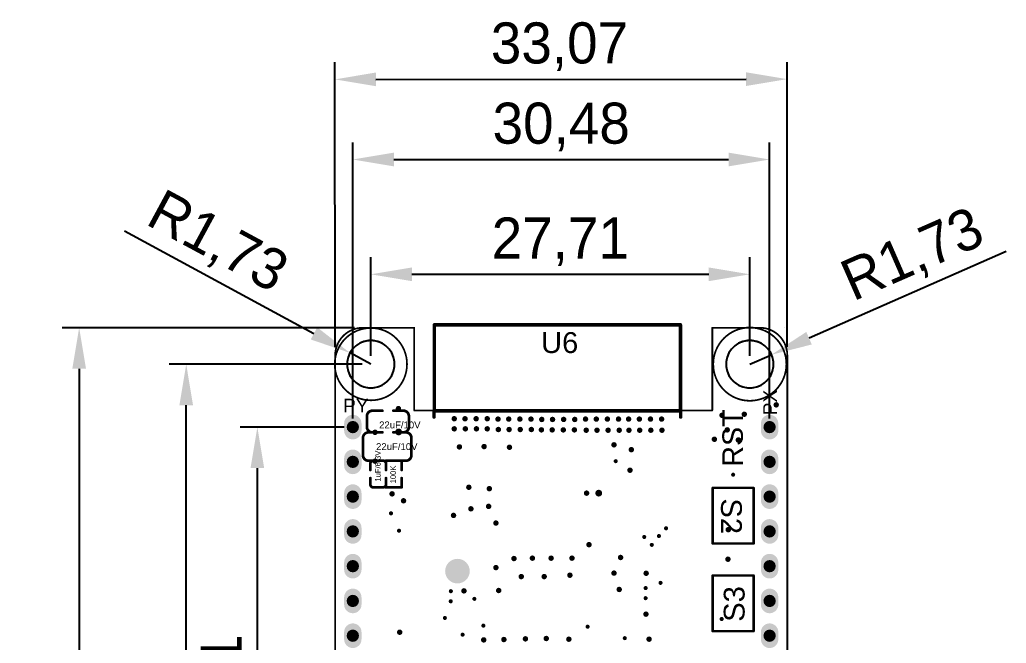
# Model space of a CAD drawing. Header units: millimetres. Extents: x 242 to 314, y 99 to 246.
# Drawn here: x 241.8 to 314, y 200.6 to 246.1 of the extents above; entities that cross this region are included whole.
import ezdxf

# ---------------------------------------------------------------- set-up
doc = ezdxf.new("R2010")
doc.units = ezdxf.units.MM
for name, color, linetype in [('KeepOutLayer', 6, 'Continuous'), ('MultiLayer', 9, 'Continuous'), ('PadHoleLayer', 156, 'Continuous'), ('TopOverlay', 2, 'Continuous'), ('ViaHoleLayer', 16, 'Continuous')]:
    doc.layers.add(name, color=color, linetype=linetype)
doc.styles.add('Arial', font='arial.ttf', dxfattribs={"height": 0.2})
doc.dimstyles.new('ISO-25', dxfattribs={"dimtxt": 3, "dimasz": 3, "dimexe": 1.25, "dimexo": 0.625, "dimtad": 1, "dimtxsty": 'Standard', "dimcen": 2.5, "dimclrd": 3, "dimclre": 3, "dimclrt": 3, "dimadec": 0, "dimazin": 0, "dimtfac": 1, "dimtmove": 0, "dimatfit": 3, "dimfxl": 1, "dimarcsym": 0})

# ---------------------------------------------------------------- blocks, each defined once
blk = doc.blocks.new('16PIN_2_54_7')
at = {"layer": 'MultiLayer'}
h = blk.add_hatch(color=9, dxfattribs=at)
edge = h.paths.add_edge_path()
edge.add_arc((0.265, 0), 0.635, 270, 450)
edge.add_line((0.265, 0.635), (-0.265, 0.635))
edge.add_arc((-0.265, 0), 0.635, 90, 270)
edge.add_line((-0.265, -0.635), (0.265, -0.635))
h = blk.add_hatch(color=9, dxfattribs=at)
edge = h.paths.add_edge_path()
edge.add_arc((2.805, 0), 0.635, 270, 450)
edge.add_line((2.805, 0.635), (2.275, 0.635))
edge.add_arc((2.275, 0), 0.635, 90, 270)
edge.add_line((2.275, -0.635), (2.805, -0.635))
h = blk.add_hatch(color=9, dxfattribs=at)
edge = h.paths.add_edge_path()
edge.add_arc((5.345, 0), 0.635, 270, 450)
edge.add_line((5.345, 0.635), (4.815, 0.635))
edge.add_arc((4.815, 0), 0.635, 90, 270)
edge.add_line((4.815, -0.635), (5.345, -0.635))
h = blk.add_hatch(color=9, dxfattribs=at)
edge = h.paths.add_edge_path()
edge.add_arc((7.885, 0), 0.635, 270, 450)
edge.add_line((7.885, 0.635), (7.355, 0.635))
edge.add_arc((7.355, 0), 0.635, 90, 270)
edge.add_line((7.355, -0.635), (7.885, -0.635))
h = blk.add_hatch(color=9, dxfattribs=at)
edge = h.paths.add_edge_path()
edge.add_arc((10.425, 0), 0.635, 270, 450)
edge.add_line((10.425, 0.635), (9.895, 0.635))
edge.add_arc((9.895, 0), 0.635, 90, 270)
edge.add_line((9.895, -0.635), (10.425, -0.635))
h = blk.add_hatch(color=9, dxfattribs=at)
edge = h.paths.add_edge_path()
edge.add_arc((12.965, 0), 0.635, 270, 450)
edge.add_line((12.965, 0.635), (12.435, 0.635))
edge.add_arc((12.435, 0), 0.635, 90, 270)
edge.add_line((12.435, -0.635), (12.965, -0.635))
h = blk.add_hatch(color=9, dxfattribs=at)
edge = h.paths.add_edge_path()
edge.add_arc((15.505, 0), 0.635, 270, 450)
edge.add_line((15.505, 0.635), (14.975, 0.635))
edge.add_arc((14.975, 0), 0.635, 90, 270)
edge.add_line((14.975, -0.635), (15.505, -0.635))
h = blk.add_hatch(color=9, dxfattribs=at)
edge = h.paths.add_edge_path()
edge.add_arc((18.045, 0), 0.635, 270, 450)
edge.add_line((18.045, 0.635), (17.515, 0.635))
edge.add_arc((17.515, 0), 0.635, 90, 270)
edge.add_line((17.515, -0.635), (18.045, -0.635))
h = blk.add_hatch(color=9, dxfattribs=at)
edge = h.paths.add_edge_path()
edge.add_arc((20.585, 0), 0.635, 270, 450)
edge.add_line((20.585, 0.635), (20.055, 0.635))
edge.add_arc((20.055, 0), 0.635, 90, 270)
edge.add_line((20.055, -0.635), (20.585, -0.635))
h = blk.add_hatch(color=9, dxfattribs=at)
edge = h.paths.add_edge_path()
edge.add_arc((23.125, 0), 0.635, 270, 450)
edge.add_line((23.125, 0.635), (22.595, 0.635))
edge.add_arc((22.595, 0), 0.635, 90, 270)
edge.add_line((22.595, -0.635), (23.125, -0.635))
h = blk.add_hatch(color=9, dxfattribs=at)
edge = h.paths.add_edge_path()
edge.add_arc((25.665, 0), 0.635, 270, 450)
edge.add_line((25.665, 0.635), (25.135, 0.635))
edge.add_arc((25.135, 0), 0.635, 90, 270)
edge.add_line((25.135, -0.635), (25.665, -0.635))
h = blk.add_hatch(color=9, dxfattribs=at)
edge = h.paths.add_edge_path()
edge.add_arc((28.205, 0), 0.635, 270, 450)
edge.add_line((28.205, 0.635), (27.675, 0.635))
edge.add_arc((27.675, 0), 0.635, 90, 270)
edge.add_line((27.675, -0.635), (28.205, -0.635))
h = blk.add_hatch(color=9, dxfattribs=at)
edge = h.paths.add_edge_path()
edge.add_arc((30.745, 0), 0.635, 270, 450)
edge.add_line((30.745, 0.635), (30.215, 0.635))
edge.add_arc((30.215, 0), 0.635, 90, 270)
edge.add_line((30.215, -0.635), (30.745, -0.635))
h = blk.add_hatch(color=9, dxfattribs=at)
edge = h.paths.add_edge_path()
edge.add_arc((33.285, 0), 0.635, 270, 450)
edge.add_line((33.285, 0.635), (32.755, 0.635))
edge.add_arc((32.755, 0), 0.635, 90, 270)
edge.add_line((32.755, -0.635), (33.285, -0.635))
h = blk.add_hatch(color=9, dxfattribs=at)
edge = h.paths.add_edge_path()
edge.add_arc((35.825, 0), 0.635, 270, 450)
edge.add_line((35.825, 0.635), (35.295, 0.635))
edge.add_arc((35.295, 0), 0.635, 90, 270)
edge.add_line((35.295, -0.635), (35.825, -0.635))
h = blk.add_hatch(color=9, dxfattribs=at)
edge = h.paths.add_edge_path()
edge.add_arc((38.365, 0), 0.635, 270, 450)
edge.add_line((38.365, 0.635), (37.835, 0.635))
edge.add_arc((37.835, 0), 0.635, 90, 270)
edge.add_line((37.835, -0.635), (38.365, -0.635))
at = {"layer": 'PadHoleLayer'}
h = blk.add_hatch(color=156, dxfattribs=at)
edge = h.paths.add_edge_path()
edge.add_arc((0, 0), 0.45, 0, 360)
h = blk.add_hatch(color=156, dxfattribs=at)
edge = h.paths.add_edge_path()
edge.add_arc((2.54, 0), 0.45, 0, 360)
h = blk.add_hatch(color=156, dxfattribs=at)
edge = h.paths.add_edge_path()
edge.add_arc((5.08, 0), 0.45, 0, 360)
h = blk.add_hatch(color=156, dxfattribs=at)
edge = h.paths.add_edge_path()
edge.add_arc((7.62, 0), 0.45, 0, 360)
h = blk.add_hatch(color=156, dxfattribs=at)
edge = h.paths.add_edge_path()
edge.add_arc((10.16, 0), 0.45, 0, 360)
h = blk.add_hatch(color=156, dxfattribs=at)
edge = h.paths.add_edge_path()
edge.add_arc((12.7, 0), 0.45, 0, 360)
h = blk.add_hatch(color=156, dxfattribs=at)
edge = h.paths.add_edge_path()
edge.add_arc((15.24, 0), 0.45, 0, 360)
h = blk.add_hatch(color=156, dxfattribs=at)
edge = h.paths.add_edge_path()
edge.add_arc((17.78, 0), 0.45, 0, 360)
h = blk.add_hatch(color=156, dxfattribs=at)
edge = h.paths.add_edge_path()
edge.add_arc((20.32, 0), 0.45, 0, 360)
h = blk.add_hatch(color=156, dxfattribs=at)
edge = h.paths.add_edge_path()
edge.add_arc((22.86, 0), 0.45, 0, 360)
h = blk.add_hatch(color=156, dxfattribs=at)
edge = h.paths.add_edge_path()
edge.add_arc((25.4, 0), 0.45, 0, 360)
h = blk.add_hatch(color=156, dxfattribs=at)
edge = h.paths.add_edge_path()
edge.add_arc((27.94, 0), 0.45, 0, 360)
h = blk.add_hatch(color=156, dxfattribs=at)
edge = h.paths.add_edge_path()
edge.add_arc((30.48, 0), 0.45, 0, 360)
h = blk.add_hatch(color=156, dxfattribs=at)
edge = h.paths.add_edge_path()
edge.add_arc((33.02, 0), 0.45, 0, 360)
h = blk.add_hatch(color=156, dxfattribs=at)
edge = h.paths.add_edge_path()
edge.add_arc((35.56, 0), 0.45, 0, 360)
h = blk.add_hatch(color=156, dxfattribs=at)
edge = h.paths.add_edge_path()
edge.add_arc((38.1, 0), 0.45, 0, 360)
blk = doc.blocks.new('16PIN_2_54_8')
at = {"layer": 'MultiLayer'}
h = blk.add_hatch(color=9, dxfattribs=at)
edge = h.paths.add_edge_path()
edge.add_arc((0.265, 0), 0.635, 270, 450)
edge.add_line((0.265, 0.635), (-0.265, 0.635))
edge.add_arc((-0.265, 0), 0.635, 90, 270)
edge.add_line((-0.265, -0.635), (0.265, -0.635))
h = blk.add_hatch(color=9, dxfattribs=at)
edge = h.paths.add_edge_path()
edge.add_arc((2.805, 0), 0.635, 270, 450)
edge.add_line((2.805, 0.635), (2.275, 0.635))
edge.add_arc((2.275, 0), 0.635, 90, 270)
edge.add_line((2.275, -0.635), (2.805, -0.635))
h = blk.add_hatch(color=9, dxfattribs=at)
edge = h.paths.add_edge_path()
edge.add_arc((5.345, 0), 0.635, 270, 450)
edge.add_line((5.345, 0.635), (4.815, 0.635))
edge.add_arc((4.815, 0), 0.635, 90, 270)
edge.add_line((4.815, -0.635), (5.345, -0.635))
h = blk.add_hatch(color=9, dxfattribs=at)
edge = h.paths.add_edge_path()
edge.add_arc((7.885, 0), 0.635, 270, 450)
edge.add_line((7.885, 0.635), (7.355, 0.635))
edge.add_arc((7.355, 0), 0.635, 90, 270)
edge.add_line((7.355, -0.635), (7.885, -0.635))
h = blk.add_hatch(color=9, dxfattribs=at)
edge = h.paths.add_edge_path()
edge.add_arc((10.425, 0), 0.635, 270, 450)
edge.add_line((10.425, 0.635), (9.895, 0.635))
edge.add_arc((9.895, 0), 0.635, 90, 270)
edge.add_line((9.895, -0.635), (10.425, -0.635))
h = blk.add_hatch(color=9, dxfattribs=at)
edge = h.paths.add_edge_path()
edge.add_arc((12.965, 0), 0.635, 270, 450)
edge.add_line((12.965, 0.635), (12.435, 0.635))
edge.add_arc((12.435, 0), 0.635, 90, 270)
edge.add_line((12.435, -0.635), (12.965, -0.635))
h = blk.add_hatch(color=9, dxfattribs=at)
edge = h.paths.add_edge_path()
edge.add_arc((15.505, 0), 0.635, 270, 450)
edge.add_line((15.505, 0.635), (14.975, 0.635))
edge.add_arc((14.975, 0), 0.635, 90, 270)
edge.add_line((14.975, -0.635), (15.505, -0.635))
h = blk.add_hatch(color=9, dxfattribs=at)
edge = h.paths.add_edge_path()
edge.add_arc((18.045, 0), 0.635, 270, 450)
edge.add_line((18.045, 0.635), (17.515, 0.635))
edge.add_arc((17.515, 0), 0.635, 90, 270)
edge.add_line((17.515, -0.635), (18.045, -0.635))
h = blk.add_hatch(color=9, dxfattribs=at)
edge = h.paths.add_edge_path()
edge.add_arc((20.585, 0), 0.635, 270, 450)
edge.add_line((20.585, 0.635), (20.055, 0.635))
edge.add_arc((20.055, 0), 0.635, 90, 270)
edge.add_line((20.055, -0.635), (20.585, -0.635))
h = blk.add_hatch(color=9, dxfattribs=at)
edge = h.paths.add_edge_path()
edge.add_arc((23.125, 0), 0.635, 270, 450)
edge.add_line((23.125, 0.635), (22.595, 0.635))
edge.add_arc((22.595, 0), 0.635, 90, 270)
edge.add_line((22.595, -0.635), (23.125, -0.635))
h = blk.add_hatch(color=9, dxfattribs=at)
edge = h.paths.add_edge_path()
edge.add_arc((25.665, 0), 0.635, 270, 450)
edge.add_line((25.665, 0.635), (25.135, 0.635))
edge.add_arc((25.135, 0), 0.635, 90, 270)
edge.add_line((25.135, -0.635), (25.665, -0.635))
h = blk.add_hatch(color=9, dxfattribs=at)
edge = h.paths.add_edge_path()
edge.add_arc((28.205, 0), 0.635, 270, 450)
edge.add_line((28.205, 0.635), (27.675, 0.635))
edge.add_arc((27.675, 0), 0.635, 90, 270)
edge.add_line((27.675, -0.635), (28.205, -0.635))
h = blk.add_hatch(color=9, dxfattribs=at)
edge = h.paths.add_edge_path()
edge.add_arc((30.745, 0), 0.635, 270, 450)
edge.add_line((30.745, 0.635), (30.215, 0.635))
edge.add_arc((30.215, 0), 0.635, 90, 270)
edge.add_line((30.215, -0.635), (30.745, -0.635))
h = blk.add_hatch(color=9, dxfattribs=at)
edge = h.paths.add_edge_path()
edge.add_arc((33.285, 0), 0.635, 270, 450)
edge.add_line((33.285, 0.635), (32.755, 0.635))
edge.add_arc((32.755, 0), 0.635, 90, 270)
edge.add_line((32.755, -0.635), (33.285, -0.635))
h = blk.add_hatch(color=9, dxfattribs=at)
edge = h.paths.add_edge_path()
edge.add_arc((35.825, 0), 0.635, 270, 450)
edge.add_line((35.825, 0.635), (35.295, 0.635))
edge.add_arc((35.295, 0), 0.635, 90, 270)
edge.add_line((35.295, -0.635), (35.825, -0.635))
h = blk.add_hatch(color=9, dxfattribs=at)
edge = h.paths.add_edge_path()
edge.add_arc((38.365, 0), 0.635, 270, 450)
edge.add_line((38.365, 0.635), (37.835, 0.635))
edge.add_arc((37.835, 0), 0.635, 90, 270)
edge.add_line((37.835, -0.635), (38.365, -0.635))
at = {"layer": 'PadHoleLayer'}
h = blk.add_hatch(color=156, dxfattribs=at)
edge = h.paths.add_edge_path()
edge.add_arc((0, 0), 0.45, 0, 360)
h = blk.add_hatch(color=156, dxfattribs=at)
edge = h.paths.add_edge_path()
edge.add_arc((2.54, 0), 0.45, 0, 360)
h = blk.add_hatch(color=156, dxfattribs=at)
edge = h.paths.add_edge_path()
edge.add_arc((5.08, 0), 0.45, 0, 360)
h = blk.add_hatch(color=156, dxfattribs=at)
edge = h.paths.add_edge_path()
edge.add_arc((7.62, 0), 0.45, 0, 360)
h = blk.add_hatch(color=156, dxfattribs=at)
edge = h.paths.add_edge_path()
edge.add_arc((10.16, 0), 0.45, 0, 360)
h = blk.add_hatch(color=156, dxfattribs=at)
edge = h.paths.add_edge_path()
edge.add_arc((12.7, 0), 0.45, 0, 360)
h = blk.add_hatch(color=156, dxfattribs=at)
edge = h.paths.add_edge_path()
edge.add_arc((15.24, 0), 0.45, 0, 360)
h = blk.add_hatch(color=156, dxfattribs=at)
edge = h.paths.add_edge_path()
edge.add_arc((17.78, 0), 0.45, 0, 360)
h = blk.add_hatch(color=156, dxfattribs=at)
edge = h.paths.add_edge_path()
edge.add_arc((20.32, 0), 0.45, 0, 360)
h = blk.add_hatch(color=156, dxfattribs=at)
edge = h.paths.add_edge_path()
edge.add_arc((22.86, 0), 0.45, 0, 360)
h = blk.add_hatch(color=156, dxfattribs=at)
edge = h.paths.add_edge_path()
edge.add_arc((25.4, 0), 0.45, 0, 360)
h = blk.add_hatch(color=156, dxfattribs=at)
edge = h.paths.add_edge_path()
edge.add_arc((27.94, 0), 0.45, 0, 360)
h = blk.add_hatch(color=156, dxfattribs=at)
edge = h.paths.add_edge_path()
edge.add_arc((30.48, 0), 0.45, 0, 360)
h = blk.add_hatch(color=156, dxfattribs=at)
edge = h.paths.add_edge_path()
edge.add_arc((33.02, 0), 0.45, 0, 360)
h = blk.add_hatch(color=156, dxfattribs=at)
edge = h.paths.add_edge_path()
edge.add_arc((35.56, 0), 0.45, 0, 360)
h = blk.add_hatch(color=156, dxfattribs=at)
edge = h.paths.add_edge_path()
edge.add_arc((38.1, 0), 0.45, 0, 360)
blk = doc.blocks.new('LC_0805_C_47')
at = {"layer": 'TopOverlay', "const_width": 0.2}
for points in [[(-1.77, 0.635, -0.414214), (-1.37, 1.035)], [(1.37, 1.035, -0.414213), (1.77, 0.635)], [(-1.37, -1.035, -0.414213), (-1.77, -0.635)], [(1.77, -0.635, -0.414214), (1.37, -1.035)]]:
    blk.add_lwpolyline(points, format="xyb", dxfattribs=at)
for points in [[(-1.77, -0.635), (-1.77, 0.635)], [(-1.37, 1.035), (-0.45, 1.035)], [(0.45, 1.035), (1.37, 1.035)], [(1.77, -0.635), (1.77, 0.635)], [(-1.37, -1.035), (-0.45, -1.035)], [(0.45, -1.035), (1.37, -1.035)]]:
    blk.add_lwpolyline(points, dxfattribs=at)
at = {"layer": 'TopOverlay', "const_width": 0.1}
for points in [[(-1.82, 0.635, 1), (-1.72, 0.635, 1)], [(-1.82, 0.635, 1), (-1.72, 0.635, 1)], [(-1.42, 1.035, 1), (-1.32, 1.035, 1)], [(-1.42, 1.035, 1), (-1.32, 1.035, 1)], [(-0.5, 1.035, 1), (-0.4, 1.035, 1)], [(0.4, 1.035, 1), (0.5, 1.035, 1)], [(1.32, 1.035, 1), (1.42, 1.035, 1)], [(1.32, 1.035, 1), (1.42, 1.035, 1)], [(1.72, 0.635, 1), (1.82, 0.635, 1)], [(1.72, 0.635, 1), (1.82, 0.635, 1)], [(-1.82, -0.635, 1), (-1.72, -0.635, 1)], [(-1.82, -0.635, 1), (-1.72, -0.635, 1)], [(1.72, -0.635, 1), (1.82, -0.635, 1)], [(1.72, -0.635, 1), (1.82, -0.635, 1)], [(-1.42, -1.035, 1), (-1.32, -1.035, 1)], [(-1.42, -1.035, 1), (-1.32, -1.035, 1)], [(-0.5, -1.035, 1), (-0.4, -1.035, 1)], [(0.4, -1.035, 1), (0.5, -1.035, 1)], [(1.32, -1.035, 1), (1.42, -1.035, 1)], [(1.32, -1.035, 1), (1.42, -1.035, 1)]]:
    blk.add_lwpolyline(points, format="xyb", close=True, dxfattribs=at)
blk = doc.blocks.new('LC_0603_C_48')
at = {"layer": 'TopOverlay', "const_width": 0.2}
for points in [[(-1.535, 0.39, -0.414214), (-1.135, 0.79)], [(1.135, 0.79, -0.414213), (1.535, 0.39)], [(-1.135, -0.79, -0.414214), (-1.535, -0.39)], [(1.535, -0.39, -0.414213), (1.135, -0.79)]]:
    blk.add_lwpolyline(points, format="xyb", dxfattribs=at)
for points in [[(-1.135, 0.79), (-0.4, 0.79)], [(0.4, 0.79), (1.135, 0.79)], [(-1.535, -0.39), (-1.535, 0.39)], [(1.535, -0.39), (1.535, 0.39)], [(-1.135, -0.79), (-0.4, -0.79)], [(0.4, -0.79), (1.135, -0.79)]]:
    blk.add_lwpolyline(points, dxfattribs=at)
at = {"layer": 'TopOverlay', "const_width": 0.1}
for points in [[(-1.185, 0.79, 1), (-1.085, 0.79, 1)], [(-1.185, 0.79, 1), (-1.085, 0.79, 1)], [(-0.45, 0.79, 1), (-0.35, 0.79, 1)], [(0.35, 0.79, 1), (0.45, 0.79, 1)], [(1.085, 0.79, 1), (1.185, 0.79, 1)], [(1.085, 0.79, 1), (1.185, 0.79, 1)], [(-1.585, 0.39, 1), (-1.485, 0.39, 1)], [(-1.585, 0.39, 1), (-1.485, 0.39, 1)], [(1.485, 0.39, 1), (1.585, 0.39, 1)], [(1.485, 0.39, 1), (1.585, 0.39, 1)], [(-1.585, -0.39, 1), (-1.485, -0.39, 1)], [(-1.585, -0.39, 1), (-1.485, -0.39, 1)], [(-1.185, -0.79, 1), (-1.085, -0.79, 1)], [(-1.185, -0.79, 1), (-1.085, -0.79, 1)], [(-0.45, -0.79, 1), (-0.35, -0.79, 1)], [(0.35, -0.79, 1), (0.45, -0.79, 1)], [(1.085, -0.79, 1), (1.185, -0.79, 1)], [(1.085, -0.79, 1), (1.185, -0.79, 1)], [(1.485, -0.39, 1), (1.585, -0.39, 1)], [(1.485, -0.39, 1), (1.585, -0.39, 1)]]:
    blk.add_lwpolyline(points, format="xyb", close=True, dxfattribs=at)
blk = doc.blocks.new('LC_0402_C_49')
at = {"layer": 'TopOverlay', "const_width": 0.2}
for points in [[(-0.975, 0.355, -0.414214), (-0.755, 0.575)], [(0.755, 0.575, -0.414214), (0.975, 0.355)], [(-0.755, -0.575, -0.414214), (-0.975, -0.355)], [(0.975, -0.355, -0.414214), (0.755, -0.575)]]:
    blk.add_lwpolyline(points, format="xyb", dxfattribs=at)
for points in [[(-0.975, -0.355), (-0.975, 0.355)], [(-0.3, 0.575), (-0.75, 0.575)], [(0.75, 0.575), (0.3, 0.575)], [(0.975, -0.355), (0.975, 0.355)], [(-0.3, -0.575), (-0.75, -0.575)], [(0.75, -0.575), (0.3, -0.575)]]:
    blk.add_lwpolyline(points, dxfattribs=at)
at = {"layer": 'TopOverlay', "const_width": 0.1}
for points in [[(-1.025, 0.355, 1), (-0.925, 0.355, 1)], [(-1.025, 0.355, 1), (-0.925, 0.355, 1)], [(-0.805, 0.575, 1), (-0.705, 0.575, 1)], [(-0.8, 0.575, 1), (-0.7, 0.575, 1)], [(-0.35, 0.575, 1), (-0.25, 0.575, 1)], [(0.25, 0.575, 1), (0.35, 0.575, 1)], [(0.7, 0.575, 1), (0.8, 0.575, 1)], [(0.705, 0.575, 1), (0.805, 0.575, 1)], [(0.925, 0.355, 1), (1.025, 0.355, 1)], [(0.925, 0.355, 1), (1.025, 0.355, 1)], [(-1.025, -0.355, 1), (-0.925, -0.355, 1)], [(-1.025, -0.355, 1), (-0.925, -0.355, 1)], [(-0.805, -0.575, 1), (-0.705, -0.575, 1)], [(-0.8, -0.575, 1), (-0.7, -0.575, 1)], [(-0.35, -0.575, 1), (-0.25, -0.575, 1)], [(0.25, -0.575, 1), (0.35, -0.575, 1)], [(0.7, -0.575, 1), (0.8, -0.575, 1)], [(0.705, -0.575, 1), (0.805, -0.575, 1)], [(0.925, -0.355, 1), (1.025, -0.355, 1)], [(0.925, -0.355, 1), (1.025, -0.355, 1)]]:
    blk.add_lwpolyline(points, format="xyb", close=True, dxfattribs=at)
blk = doc.blocks.new('18650_BATTERY_B_116')
at = {"layer": 'MultiLayer'}
h = blk.add_hatch(color=9, dxfattribs=at)
edge = h.paths.add_edge_path()
edge.add_arc((-2.8, -2.8), 0.9, 0, 360)
at = {"layer": 'PadHoleLayer'}
h = blk.add_hatch(color=156, dxfattribs=at)
edge = h.paths.add_edge_path()
edge.add_arc((-2.8, -2.8), 0.9, 0, 360)
blk = doc.blocks.new('LC_0402_R_131')
at = {"layer": 'TopOverlay', "const_width": 0.2}
for points in [[(-0.975, 0.575), (-0.975, -0.575)], [(-0.975, 0.575), (-0.3, 0.575)], [(0.3, 0.575), (0.975, 0.575)], [(0.975, 0.575), (0.975, -0.575)], [(-0.975, -0.575), (-0.3, -0.575)], [(0.3, -0.575), (0.975, -0.575)]]:
    blk.add_lwpolyline(points, dxfattribs=at)
at = {"layer": 'TopOverlay', "const_width": 0.1}
for points in [[(-1.025, 0.575, 1), (-0.925, 0.575, 1)], [(-1.025, 0.575, 1), (-0.925, 0.575, 1)], [(-0.35, 0.575, 1), (-0.25, 0.575, 1)], [(0.25, 0.575, 1), (0.35, 0.575, 1)], [(0.925, 0.575, 1), (1.025, 0.575, 1)], [(0.925, 0.575, 1), (1.025, 0.575, 1)], [(-1.025, -0.575, 1), (-0.925, -0.575, 1)], [(-1.025, -0.575, 1), (-0.925, -0.575, 1)], [(-0.35, -0.575, 1), (-0.25, -0.575, 1)], [(0.25, -0.575, 1), (0.35, -0.575, 1)], [(0.925, -0.575, 1), (1.025, -0.575, 1)], [(0.925, -0.575, 1), (1.025, -0.575, 1)]]:
    blk.add_lwpolyline(points, format="xyb", close=True, dxfattribs=at)
blk = doc.blocks.new('WIFIM_SMD_39P_L31_4_W18_0_P1_27_199')
at = {"layer": 'TopOverlay', "const_width": 0.254}
for points in [[(-9, 12.55), (-9, 18.85)], [(-9, 18.85), (9, 18.85)], [(9, 12.55), (9, 18.85)], [(-9.017, 12.111), (-9.017, 12.573)], [(-9.017, 12.573), (9.017, 12.573)], [(-9, 12.55), (9, 12.55)], [(9.017, 12.111), (9.017, 12.573)], [(-9.017, -12.573), (-9.017, -12.111)], [(9.017, -12.573), (9.017, -12.111)], [(-9.017, -12.573), (9.017, -12.573)]]:
    blk.add_lwpolyline(points, dxfattribs=at)
at = {"layer": 'TopOverlay', "const_width": 0.127}
for points in [[(-9.063, 18.85, 1), (-8.936, 18.85, 1)], [(-9.063, 18.85, 1), (-8.936, 18.85, 1)], [(8.936, 18.85, 1), (9.063, 18.85, 1)], [(8.936, 18.85, 1), (9.063, 18.85, 1)], [(-9.081, 12.573, 1), (-8.953, 12.573, 1)], [(-9.081, 12.573, 1), (-8.953, 12.573, 1)], [(-9.063, 12.55, 1), (-8.936, 12.55, 1)], [(-9.063, 12.55, 1), (-8.936, 12.55, 1)], [(8.936, 12.55, 1), (9.063, 12.55, 1)], [(8.936, 12.55, 1), (9.063, 12.55, 1)], [(8.953, 12.573, 1), (9.081, 12.573, 1)], [(8.953, 12.573, 1), (9.081, 12.573, 1)], [(-9.081, 12.111, 1), (-8.953, 12.111, 1)], [(8.953, 12.111, 1), (9.081, 12.111, 1)], [(-9.081, -12.111, 1), (-8.953, -12.111, 1)], [(8.953, -12.111, 1), (9.081, -12.111, 1)], [(-9.081, -12.573, 1), (-8.953, -12.573, 1)], [(-9.081, -12.573, 1), (-8.953, -12.573, 1)], [(8.953, -12.573, 1), (9.081, -12.573, 1)], [(8.953, -12.573, 1), (9.081, -12.573, 1)]]:
    blk.add_lwpolyline(points, format="xyb", close=True, dxfattribs=at)
blk = doc.blocks.new('TS_018TS_018_202')
at = {"layer": 'TopOverlay', "const_width": 0.178}
for points in [[(4.064, 1.5), (0, 1.5)], [(0, -1.5), (0, 1.5)], [(4.064, -1.5), (4.064, 1.5)], [(4.064, -1.5), (0, -1.5)]]:
    blk.add_lwpolyline(points, dxfattribs=at)
at = {"layer": 'TopOverlay', "const_width": 0.0889}
for points in [[(-0.044, 1.5, 1), (0.044, 1.5, 1)], [(-0.044, 1.5, 1), (0.044, 1.5, 1)], [(4.02, 1.5, 1), (4.108, 1.5, 1)], [(4.02, 1.5, 1), (4.108, 1.5, 1)], [(-0.044, -1.5, 1), (0.044, -1.5, 1)], [(-0.044, -1.5, 1), (0.044, -1.5, 1)], [(4.02, -1.5, 1), (4.108, -1.5, 1)], [(4.02, -1.5, 1), (4.108, -1.5, 1)]]:
    blk.add_lwpolyline(points, format="xyb", close=True, dxfattribs=at)
blk = doc.blocks.new('TS_018TS_018_203')
at = {"layer": 'TopOverlay', "const_width": 0.178}
for points in [[(0, 1.5), (4.064, 1.5)], [(0, 1.5), (0, -1.5)], [(4.064, 1.5), (4.064, -1.5)], [(0, -1.5), (4.064, -1.5)]]:
    blk.add_lwpolyline(points, dxfattribs=at)
at = {"layer": 'TopOverlay', "const_width": 0.0889}
for points in [[(-0.044, 1.5, 1), (0.044, 1.5, 1)], [(-0.044, 1.5, 1), (0.044, 1.5, 1)], [(4.02, 1.5, 1), (4.108, 1.5, 1)], [(4.02, 1.5, 1), (4.108, 1.5, 1)], [(-0.044, -1.5, 1), (0.044, -1.5, 1)], [(-0.044, -1.5, 1), (0.044, -1.5, 1)], [(4.02, -1.5, 1), (4.108, -1.5, 1)], [(4.02, -1.5, 1), (4.108, -1.5, 1)]]:
    blk.add_lwpolyline(points, format="xyb", close=True, dxfattribs=at)
blk = doc.blocks.new('*D218')
at = {"color": 3, "lineweight": -2}
for p, q in [((249.472, 230.716), (263.327, 223.225)), ((267.487, 220.975), (265.966, 221.798))]:
    blk.add_line(p, q, dxfattribs=at)
at = {"color": 3}
blk.add_solid([(263.565, 223.665), (263.089, 222.785), (265.966, 221.798)], dxfattribs=at)
at = {"layer": 'Defpoints', "color": 0}
for p in [(265.966, 221.798), (267.487, 220.975)]:
    blk.add_point(p, dxfattribs=at)
at = {"color": 3, "insert": (256.21, 229.773), "char_height": 3, "attachment_point": 5, "rotation": 331.60102}
blk.add_mtext('R1,73', dxfattribs=at)
blk = doc.blocks.new('*D219')
at = {"color": 3, "lineweight": -2}
for p, q in [((313.954, 229.202), (299.53, 222.875)), ((295.199, 220.975), (296.783, 221.67))]:
    blk.add_line(p, q, dxfattribs=at)
at = {"color": 3}
blk.add_solid([(299.329, 223.333), (299.731, 222.417), (296.783, 221.67)], dxfattribs=at)
at = {"layer": 'Defpoints', "color": 0}
for p in [(296.783, 221.67), (295.199, 220.975)]:
    blk.add_point(p, dxfattribs=at)
at = {"color": 3, "insert": (307.162, 228.816), "char_height": 3, "attachment_point": 5, "rotation": 23.68325}
blk.add_mtext('R1,73', dxfattribs=at)
blk = doc.blocks.new('*D222')
at = {"color": 3, "lineweight": -2}
for p, q in [((266.284, 223.642), (244.905, 223.644)), ((246.155, 220.643), (246.149, 116.103)), ((266.278, 113.102), (244.899, 113.103))]:
    blk.add_line(p, q, dxfattribs=at)
at = {"color": 3}
for points in [[(245.655, 220.643), (246.655, 220.643), (246.155, 223.643)], [(245.649, 116.103), (246.649, 116.103), (246.149, 113.103)]]:
    blk.add_solid(points, dxfattribs=at)
at = {"layer": 'Defpoints', "color": 0}
for p in [(266.909, 223.642), (246.149, 113.103), (266.903, 113.102)]:
    blk.add_point(p, dxfattribs=at)
at = {"color": 3, "insert": (243.777, 168.048), "char_height": 3, "attachment_point": 5, "rotation": 89.99702}
blk.add_mtext('110,54', dxfattribs=at)
blk = doc.blocks.new('*D223')
at = {"color": 3, "lineweight": -2}
for p, q in [((264.871, 222.23), (264.859, 243.032)), ((297.942, 222.249), (297.929, 243.051)), ((267.859, 241.784), (294.93, 241.8))]:
    blk.add_line(p, q, dxfattribs=at)
at = {"color": 3}
for points in [[(267.859, 242.284), (267.86, 241.284), (264.859, 241.782)], [(294.93, 242.3), (294.93, 241.3), (297.93, 241.801)]]:
    blk.add_solid(points, dxfattribs=at)
at = {"layer": 'Defpoints', "color": 0}
for p in [(297.93, 241.801), (264.871, 221.605), (297.942, 221.624)]:
    blk.add_point(p, dxfattribs=at)
at = {"color": 3, "insert": (281.278, 244.167), "char_height": 3, "attachment_point": 5, "rotation": 0.03354}
blk.add_mtext('33,07', dxfattribs=at)
blk = doc.blocks.new('*D224')
at = {"color": 3, "lineweight": -2}
for p, q in [((267.487, 221.6), (267.487, 228.792)), ((295.199, 221.6), (295.199, 228.792)), ((270.487, 227.542), (292.199, 227.542))]:
    blk.add_line(p, q, dxfattribs=at)
at = {"color": 3}
for points in [[(270.487, 228.042), (270.487, 227.042), (267.487, 227.542)], [(292.199, 228.042), (292.199, 227.042), (295.199, 227.542)]]:
    blk.add_solid(points, dxfattribs=at)
at = {"layer": 'Defpoints', "color": 0}
for p in [(295.199, 227.542), (267.487, 220.975), (295.199, 220.975)]:
    blk.add_point(p, dxfattribs=at)
at = {"color": 3, "insert": (281.343, 229.917), "char_height": 3, "attachment_point": 5}
blk.add_mtext('27,71', dxfattribs=at)
blk = doc.blocks.new('*D226')
at = {"color": 3, "lineweight": -2}
for p, q in [((266.862, 220.976), (252.734, 220.979)), ((253.959, 118.391), (253.983, 217.979)), ((266.837, 115.388), (252.708, 115.391))]:
    blk.add_line(p, q, dxfattribs=at)
at = {"color": 3}
for points in [[(253.483, 217.979), (254.483, 217.978), (253.984, 220.979)], [(253.459, 118.391), (254.459, 118.391), (253.958, 115.391)]]:
    blk.add_solid(points, dxfattribs=at)
at = {"layer": 'Defpoints', "color": 0}
for p in [(253.984, 220.979), (267.487, 220.975), (267.462, 115.388)]:
    blk.add_point(p, dxfattribs=at)
at = {"color": 3, "insert": (251.596, 167.483), "char_height": 3, "attachment_point": 5, "rotation": 89.98622}
blk.add_mtext('105,59', dxfattribs=at)
blk = doc.blocks.new('*D229')
at = {"color": 3, "lineweight": -2}
for p, q in [((265.542, 216.383), (257.937, 216.383)), ((259.187, 181.283), (259.187, 213.383)), ((265.542, 178.283), (257.937, 178.283))]:
    blk.add_line(p, q, dxfattribs=at)
at = {"color": 3}
for points in [[(258.687, 213.383), (259.687, 213.383), (259.187, 216.383)], [(258.687, 181.283), (259.687, 181.283), (259.187, 178.283)]]:
    blk.add_solid(points, dxfattribs=at)
at = {"layer": 'Defpoints', "color": 0}
for p in [(259.187, 216.383), (266.167, 216.383), (266.167, 178.283)]:
    blk.add_point(p, dxfattribs=at)
at = {"color": 3, "insert": (256.812, 197.333), "char_height": 3, "attachment_point": 5, "rotation": 90}
blk.add_mtext('38,1', dxfattribs=at)
blk = doc.blocks.new('*D231')
at = {"color": 3, "lineweight": -2}
for p, q in [((266.167, 217.008), (266.167, 237.18)), ((296.647, 217.008), (296.647, 237.18)), ((269.167, 235.93), (293.647, 235.93))]:
    blk.add_line(p, q, dxfattribs=at)
at = {"color": 3}
for points in [[(269.167, 236.43), (269.167, 235.43), (266.167, 235.93)], [(293.647, 236.43), (293.647, 235.43), (296.647, 235.93)]]:
    blk.add_solid(points, dxfattribs=at)
at = {"layer": 'Defpoints', "color": 0}
for p in [(296.647, 235.93), (266.167, 216.383), (296.647, 216.383)]:
    blk.add_point(p, dxfattribs=at)
at = {"color": 3, "insert": (281.407, 238.305), "char_height": 3, "attachment_point": 5}
blk.add_mtext('30,48', dxfattribs=at)

msp = doc.modelspace()

# ---------------------------------------------------------------- hatches: boundary and pattern name
at = {"layer": 'ViaHoleLayer'}
h = msp.add_hatch(color=16, dxfattribs=at)
edge = h.paths.add_edge_path()
edge.add_arc((269.502, 217.729), 0.2, 0, 360)
h = msp.add_hatch(color=16, dxfattribs=at)
edge = h.paths.add_edge_path()
edge.add_arc((297.129, 218.008), 0.2, 0, 360)
h = msp.add_hatch(color=16, dxfattribs=at)
edge = h.paths.add_edge_path()
edge.add_arc((273.583, 216.992), 0.2, 0, 360)
h = msp.add_hatch(color=16, dxfattribs=at)
edge = h.paths.add_edge_path()
edge.add_arc((274.371, 216.992), 0.2, 0, 360)
h = msp.add_hatch(color=16, dxfattribs=at)
edge = h.paths.add_edge_path()
edge.add_arc((275.184, 216.992), 0.2, 0, 360)
h = msp.add_hatch(color=16, dxfattribs=at)
edge = h.paths.add_edge_path()
edge.add_arc((275.996, 216.992), 0.2, 0, 360)
h = msp.add_hatch(color=16, dxfattribs=at)
edge = h.paths.add_edge_path()
edge.add_arc((276.784, 216.967), 0.2, 0, 360)
h = msp.add_hatch(color=16, dxfattribs=at)
edge = h.paths.add_edge_path()
edge.add_arc((277.571, 216.967), 0.2, 0, 360)
h = msp.add_hatch(color=16, dxfattribs=at)
edge = h.paths.add_edge_path()
edge.add_arc((278.384, 216.967), 0.2, 0, 360)
h = msp.add_hatch(color=16, dxfattribs=at)
edge = h.paths.add_edge_path()
edge.add_arc((279.197, 216.967), 0.2, 0, 360)
h = msp.add_hatch(color=16, dxfattribs=at)
edge = h.paths.add_edge_path()
edge.add_arc((283.185, 216.967), 0.2, 0, 360)
h = msp.add_hatch(color=16, dxfattribs=at)
edge = h.paths.add_edge_path()
edge.add_arc((283.972, 216.967), 0.2, 0, 360)
h = msp.add_hatch(color=16, dxfattribs=at)
edge = h.paths.add_edge_path()
edge.add_arc((284.785, 216.967), 0.2, 0, 360)
h = msp.add_hatch(color=16, dxfattribs=at)
edge = h.paths.add_edge_path()
edge.add_arc((285.598, 216.967), 0.2, 0, 360)
h = msp.add_hatch(color=16, dxfattribs=at)
edge = h.paths.add_edge_path()
edge.add_arc((286.334, 216.967), 0.2, 0, 360)
h = msp.add_hatch(color=16, dxfattribs=at)
edge = h.paths.add_edge_path()
edge.add_arc((287.122, 216.967), 0.2, 0, 360)
h = msp.add_hatch(color=16, dxfattribs=at)
edge = h.paths.add_edge_path()
edge.add_arc((287.934, 216.967), 0.2, 0, 360)
h = msp.add_hatch(color=16, dxfattribs=at)
edge = h.paths.add_edge_path()
edge.add_arc((288.747, 216.967), 0.2, 0, 360)
h = msp.add_hatch(color=16, dxfattribs=at)
edge = h.paths.add_edge_path()
edge.add_arc((293.167, 217.246), 0.2, 0, 360)
h = msp.add_hatch(color=16, dxfattribs=at)
edge = h.paths.add_edge_path()
edge.add_arc((294.792, 217.322), 0.2, 0, 360)
h = msp.add_hatch(color=16, dxfattribs=at)
edge = h.paths.add_edge_path()
edge.add_arc((273.583, 216.256), 0.2, 0, 360)
h = msp.add_hatch(color=16, dxfattribs=at)
edge = h.paths.add_edge_path()
edge.add_arc((274.396, 216.256), 0.2, 0, 360)
h = msp.add_hatch(color=16, dxfattribs=at)
edge = h.paths.add_edge_path()
edge.add_arc((275.209, 216.256), 0.2, 0, 360)
h = msp.add_hatch(color=16, dxfattribs=at)
edge = h.paths.add_edge_path()
edge.add_arc((275.996, 216.256), 0.2, 0, 360)
h = msp.add_hatch(color=16, dxfattribs=at)
edge = h.paths.add_edge_path()
edge.add_arc((279.984, 216.941), 0.2, 0, 360)
h = msp.add_hatch(color=16, dxfattribs=at)
edge = h.paths.add_edge_path()
edge.add_arc((280.772, 216.941), 0.2, 0, 360)
h = msp.add_hatch(color=16, dxfattribs=at)
edge = h.paths.add_edge_path()
edge.add_arc((281.584, 216.941), 0.2, 0, 360)
h = msp.add_hatch(color=16, dxfattribs=at)
edge = h.paths.add_edge_path()
edge.add_arc((282.397, 216.941), 0.2, 0, 360)
h = msp.add_hatch(color=16, dxfattribs=at)
edge = h.paths.add_edge_path()
edge.add_arc((267.792, 216.002), 0.2, 0, 360)
h = msp.add_hatch(color=16, dxfattribs=at)
edge = h.paths.add_edge_path()
edge.add_arc((269.519, 216.027), 0.25, 0, 360)
h = msp.add_hatch(color=16, dxfattribs=at)
edge = h.paths.add_edge_path()
edge.add_arc((276.809, 216.205), 0.2, 0, 360)
h = msp.add_hatch(color=16, dxfattribs=at)
edge = h.paths.add_edge_path()
edge.add_arc((277.597, 216.205), 0.2, 0, 360)
h = msp.add_hatch(color=16, dxfattribs=at)
edge = h.paths.add_edge_path()
edge.add_arc((278.409, 216.205), 0.2, 0, 360)
h = msp.add_hatch(color=16, dxfattribs=at)
edge = h.paths.add_edge_path()
edge.add_arc((279.222, 216.205), 0.2, 0, 360)
h = msp.add_hatch(color=16, dxfattribs=at)
edge = h.paths.add_edge_path()
edge.add_arc((279.959, 216.179), 0.2, 0, 360)
h = msp.add_hatch(color=16, dxfattribs=at)
edge = h.paths.add_edge_path()
edge.add_arc((280.746, 216.179), 0.2, 0, 360)
h = msp.add_hatch(color=16, dxfattribs=at)
edge = h.paths.add_edge_path()
edge.add_arc((281.559, 216.179), 0.2, 0, 360)
h = msp.add_hatch(color=16, dxfattribs=at)
edge = h.paths.add_edge_path()
edge.add_arc((282.372, 216.179), 0.2, 0, 360)
h = msp.add_hatch(color=16, dxfattribs=at)
edge = h.paths.add_edge_path()
edge.add_arc((283.235, 216.154), 0.2, 0, 360)
h = msp.add_hatch(color=16, dxfattribs=at)
edge = h.paths.add_edge_path()
edge.add_arc((284.023, 216.154), 0.2, 0, 360)
h = msp.add_hatch(color=16, dxfattribs=at)
edge = h.paths.add_edge_path()
edge.add_arc((284.836, 216.154), 0.2, 0, 360)
h = msp.add_hatch(color=16, dxfattribs=at)
edge = h.paths.add_edge_path()
edge.add_arc((285.648, 216.154), 0.2, 0, 360)
h = msp.add_hatch(color=16, dxfattribs=at)
edge = h.paths.add_edge_path()
edge.add_arc((286.36, 216.154), 0.2, 0, 360)
h = msp.add_hatch(color=16, dxfattribs=at)
edge = h.paths.add_edge_path()
edge.add_arc((287.147, 216.154), 0.2, 0, 360)
h = msp.add_hatch(color=16, dxfattribs=at)
edge = h.paths.add_edge_path()
edge.add_arc((287.96, 216.154), 0.2, 0, 360)
h = msp.add_hatch(color=16, dxfattribs=at)
edge = h.paths.add_edge_path()
edge.add_arc((288.773, 216.154), 0.2, 0, 360)
h = msp.add_hatch(color=16, dxfattribs=at)
edge = h.paths.add_edge_path()
edge.add_arc((293.548, 216.179), 0.2, 0, 360)
h = msp.add_hatch(color=16, dxfattribs=at)
edge = h.paths.add_edge_path()
edge.add_arc((273.964, 214.935), 0.2, 0, 360)
h = msp.add_hatch(color=16, dxfattribs=at)
edge = h.paths.add_edge_path()
edge.add_arc((275.768, 214.96), 0.2, 0, 360)
h = msp.add_hatch(color=16, dxfattribs=at)
edge = h.paths.add_edge_path()
edge.add_arc((277.622, 214.909), 0.2, 0, 360)
h = msp.add_hatch(color=16, dxfattribs=at)
edge = h.paths.add_edge_path()
edge.add_arc((285.267, 215.087), 0.2, 0, 360)
h = msp.add_hatch(color=16, dxfattribs=at)
edge = h.paths.add_edge_path()
edge.add_arc((292.608, 215.494), 0.2, 0, 360)
h = msp.add_hatch(color=16, dxfattribs=at)
edge = h.paths.add_edge_path()
edge.add_arc((294.361, 215.443), 0.2, 0, 360)
h = msp.add_hatch(color=16, dxfattribs=at)
edge = h.paths.add_edge_path()
edge.add_arc((286.537, 214.732), 0.2, 0, 360)
h = msp.add_hatch(color=16, dxfattribs=at)
edge = h.paths.add_edge_path()
edge.add_arc((267.792, 213.893), 0.2, 0, 360)
h = msp.add_hatch(color=16, dxfattribs=at)
edge = h.paths.add_edge_path()
edge.add_arc((285.394, 213.893), 0.15, 0, 360)
h = msp.add_hatch(color=16, dxfattribs=at)
edge = h.paths.add_edge_path()
edge.add_arc((286.436, 213.233), 0.2, 0, 360)
h = msp.add_hatch(color=16, dxfattribs=at)
edge = h.paths.add_edge_path()
edge.add_arc((293.98, 212.903), 0.15, 0, 360)
h = msp.add_hatch(color=16, dxfattribs=at)
edge = h.paths.add_edge_path()
edge.add_arc((274.65, 211.988), 0.2, 0, 360)
h = msp.add_hatch(color=16, dxfattribs=at)
edge = h.paths.add_edge_path()
edge.add_arc((269.037, 211.506), 0.2, 0, 360)
h = msp.add_hatch(color=16, dxfattribs=at)
edge = h.paths.add_edge_path()
edge.add_arc((276.149, 211.887), 0.2, 0, 360)
h = msp.add_hatch(color=16, dxfattribs=at)
edge = h.paths.add_edge_path()
edge.add_arc((283.261, 211.557), 0.2, 0, 360)
h = msp.add_hatch(color=16, dxfattribs=at)
edge = h.paths.add_edge_path()
edge.add_arc((284.15, 211.557), 0.25, 0, 360)
h = msp.add_hatch(color=16, dxfattribs=at)
edge = h.paths.add_edge_path()
edge.add_arc((269.875, 210.998), 0.2, 0, 360)
h = msp.add_hatch(color=16, dxfattribs=at)
edge = h.paths.add_edge_path()
edge.add_arc((276.098, 210.591), 0.2, 0, 360)
h = msp.add_hatch(color=16, dxfattribs=at)
edge = h.paths.add_edge_path()
edge.add_arc((268.961, 210.083), 0.15, 0, 360)
h = msp.add_hatch(color=16, dxfattribs=at)
edge = h.paths.add_edge_path()
edge.add_arc((273.533, 209.931), 0.2, 0, 360)
h = msp.add_hatch(color=16, dxfattribs=at)
edge = h.paths.add_edge_path()
edge.add_arc((274.803, 210.414), 0.2, 0, 360)
h = msp.add_hatch(color=16, dxfattribs=at)
edge = h.paths.add_edge_path()
edge.add_arc((276.631, 209.372), 0.2, 0, 360)
h = msp.add_hatch(color=16, dxfattribs=at)
edge = h.paths.add_edge_path()
edge.add_arc((269.545, 208.813), 0.15, 0, 360)
h = msp.add_hatch(color=16, dxfattribs=at)
edge = h.paths.add_edge_path()
edge.add_arc((287.477, 208.356), 0.15, 0, 360)
h = msp.add_hatch(color=16, dxfattribs=at)
edge = h.paths.add_edge_path()
edge.add_arc((288.551, 208.425), 0.15, 0, 360)
h = msp.add_hatch(color=16, dxfattribs=at)
edge = h.paths.add_edge_path()
edge.add_arc((289.077, 208.991), 0.15, 0, 360)
h = msp.add_hatch(color=16, dxfattribs=at)
edge = h.paths.add_edge_path()
edge.add_arc((293.624, 208.89), 0.2, 0, 360)
h = msp.add_hatch(color=16, dxfattribs=at)
edge = h.paths.add_edge_path()
edge.add_arc((283.439, 207.797), 0.2, 0, 360)
h = msp.add_hatch(color=16, dxfattribs=at)
edge = h.paths.add_edge_path()
edge.add_arc((288.031, 207.777), 0.15, 0, 360)
h = msp.add_hatch(color=16, dxfattribs=at)
edge = h.paths.add_edge_path()
edge.add_arc((277.952, 206.781), 0.2, 0, 360)
h = msp.add_hatch(color=16, dxfattribs=at)
edge = h.paths.add_edge_path()
edge.add_arc((279.298, 206.807), 0.2, 0, 360)
h = msp.add_hatch(color=16, dxfattribs=at)
edge = h.paths.add_edge_path()
edge.add_arc((280.67, 206.807), 0.2, 0, 360)
h = msp.add_hatch(color=16, dxfattribs=at)
edge = h.paths.add_edge_path()
edge.add_arc((282.194, 206.807), 0.2, 0, 360)
h = msp.add_hatch(color=16, dxfattribs=at)
edge = h.paths.add_edge_path()
edge.add_arc((285.75, 206.858), 0.2, 0, 360)
h = msp.add_hatch(color=16, dxfattribs=at)
edge = h.paths.add_edge_path()
edge.add_arc((293.599, 206.731), 0.2, 0, 360)
h = msp.add_hatch(color=16, dxfattribs=at)
edge = h.paths.add_edge_path()
edge.add_arc((276.631, 206.121), 0.2, 0, 360)
h = msp.add_hatch(color=16, dxfattribs=at)
edge = h.paths.add_edge_path()
edge.add_arc((278.486, 205.461), 0.2, 0, 360)
h = msp.add_hatch(color=16, dxfattribs=at)
edge = h.paths.add_edge_path()
edge.add_arc((280.162, 205.461), 0.2, 0, 360)
h = msp.add_hatch(color=16, dxfattribs=at)
edge = h.paths.add_edge_path()
edge.add_arc((282.042, 205.562), 0.2, 0, 360)
h = msp.add_hatch(color=16, dxfattribs=at)
edge = h.paths.add_edge_path()
edge.add_arc((285.267, 205.715), 0.2, 0, 360)
h = msp.add_hatch(color=16, dxfattribs=at)
edge = h.paths.add_edge_path()
edge.add_arc((287.618, 205.703), 0.2, 0, 360)
h = msp.add_hatch(color=16, dxfattribs=at)
edge = h.paths.add_edge_path()
edge.add_arc((288.671, 205.003), 0.15, 0, 360)
h = msp.add_hatch(color=16, dxfattribs=at)
edge = h.paths.add_edge_path()
edge.add_arc((273.337, 204.394), 0.15, 0, 360)
h = msp.add_hatch(color=16, dxfattribs=at)
edge = h.paths.add_edge_path()
edge.add_arc((274.295, 204.419), 0.2, 0, 360)
h = msp.add_hatch(color=16, dxfattribs=at)
edge = h.paths.add_edge_path()
edge.add_arc((276.835, 204.445), 0.2, 0, 360)
h = msp.add_hatch(color=16, dxfattribs=at)
edge = h.paths.add_edge_path()
edge.add_arc((285.648, 204.521), 0.2, 0, 360)
h = msp.add_hatch(color=16, dxfattribs=at)
edge = h.paths.add_edge_path()
edge.add_arc((287.579, 204.622), 0.15, 0, 360)
h = msp.add_hatch(color=16, dxfattribs=at)
edge = h.paths.add_edge_path()
edge.add_arc((273.329, 203.657), 0.15, 0, 360)
h = msp.add_hatch(color=16, dxfattribs=at)
edge = h.paths.add_edge_path()
edge.add_arc((275.057, 203.835), 0.15, 0, 360)
h = msp.add_hatch(color=16, dxfattribs=at)
edge = h.paths.add_edge_path()
edge.add_arc((287.579, 203.886), 0.15, 0, 360)
h = msp.add_hatch(color=16, dxfattribs=at)
edge = h.paths.add_edge_path()
edge.add_arc((287.604, 202.717), 0.2, 0, 360)
h = msp.add_hatch(color=16, dxfattribs=at)
edge = h.paths.add_edge_path()
edge.add_arc((272.898, 202.438), 0.15, 0, 360)
h = msp.add_hatch(color=16, dxfattribs=at)
edge = h.paths.add_edge_path()
edge.add_arc((275.717, 201.879), 0.15, 0, 360)
h = msp.add_hatch(color=16, dxfattribs=at)
edge = h.paths.add_edge_path()
edge.add_arc((293.141, 202.362), 0.15, 0, 360)
h = msp.add_hatch(color=16, dxfattribs=at)
edge = h.paths.add_edge_path()
edge.add_arc((269.596, 201.397), 0.2, 0, 360)
h = msp.add_hatch(color=16, dxfattribs=at)
edge = h.paths.add_edge_path()
edge.add_arc((274.193, 201.219), 0.15, 0, 360)
h = msp.add_hatch(color=16, dxfattribs=at)
edge = h.paths.add_edge_path()
edge.add_arc((283.337, 201.803), 0.15, 0, 360)
h = msp.add_hatch(color=16, dxfattribs=at)
edge = h.paths.add_edge_path()
edge.add_arc((275.742, 200.838), 0.2, 0, 360)
h = msp.add_hatch(color=16, dxfattribs=at)
edge = h.paths.add_edge_path()
edge.add_arc((277.216, 200.863), 0.2, 0, 360)
h = msp.add_hatch(color=16, dxfattribs=at)
edge = h.paths.add_edge_path()
edge.add_arc((278.79, 200.914), 0.2, 0, 360)
h = msp.add_hatch(color=16, dxfattribs=at)
edge = h.paths.add_edge_path()
edge.add_arc((280.314, 200.939), 0.2, 0, 360)
h = msp.add_hatch(color=16, dxfattribs=at)
edge = h.paths.add_edge_path()
edge.add_arc((281.965, 200.889), 0.2, 0, 360)
h = msp.add_hatch(color=16, dxfattribs=at)
edge = h.paths.add_edge_path()
edge.add_arc((286.055, 200.965), 0.15, 0, 360)
h = msp.add_hatch(color=16, dxfattribs=at)
edge = h.paths.add_edge_path()
edge.add_arc((287.833, 200.889), 0.2, 0, 360)

# ---------------------------------------------------------------- linework, layer by layer
at = {"layer": 'KeepOutLayer', "const_width": 0.127}
for points in [[(264.871, 221.605, -0.414214), (266.909, 223.642)], [(295.924, 223.642, -0.414214), (297.942, 221.624)]]:
    msp.add_lwpolyline(points, format="xyb", dxfattribs=at)
for points in [[(266.909, 223.642), (270.662, 223.642)], [(270.662, 217.597), (270.662, 223.642)], [(292.456, 217.597), (292.456, 223.642)], [(292.456, 223.642), (295.924, 223.642)], [(264.871, 115.134), (264.871, 221.605)], [(297.942, 115.108), (297.942, 221.599)], [(270.662, 217.597), (292.456, 217.597)]]:
    msp.add_lwpolyline(points, dxfattribs=at)
at = {"layer": 'KeepOutLayer'}
for points, const_width in [([(266.877, 223.642, 1), (266.941, 223.642, 1)], 0.0635), ([(266.877, 223.642, 1), (266.941, 223.642, 1)], 0.0635), ([(270.631, 223.642, 1), (270.694, 223.642, 1)], 0.0635), ([(270.631, 223.642, 1), (270.694, 223.642, 1)], 0.0635), ([(292.424, 223.642, 1), (292.487, 223.642, 1)], 0.0635), ([(292.424, 223.642, 1), (292.487, 223.642, 1)], 0.0635), ([(295.892, 223.642, 1), (295.955, 223.642, 1)], 0.0635), ([(295.892, 223.642, 1), (295.955, 223.642, 1)], 0.0635), ([(269.217, 220.975, 1), (265.758, 220.975, 1)], 0.127), ([(296.928, 220.975, 1), (293.469, 220.975, 1)], 0.127), ([(264.839, 221.605, 1), (264.903, 221.605, 1)], 0.0635), ([(264.839, 221.605, 1), (264.903, 221.605, 1)], 0.0635), ([(297.91, 221.624, 1), (297.974, 221.624, 1)], 0.0635), ([(297.91, 221.599, 1), (297.974, 221.599, 1)], 0.0635), ([(265.726, 220.975, 1), (265.79, 220.975, 1)], 0.0635), ([(269.185, 220.975, 1), (269.249, 220.975, 1)], 0.0635), ([(293.437, 220.975, 1), (293.501, 220.975, 1)], 0.0635), ([(296.897, 220.975, 1), (296.96, 220.975, 1)], 0.0635), ([(270.631, 217.597, 1), (270.694, 217.597, 1)], 0.0635), ([(270.631, 217.597, 1), (270.694, 217.597, 1)], 0.0635), ([(292.424, 217.597, 1), (292.487, 217.597, 1)], 0.0635), ([(292.424, 217.597, 1), (292.487, 217.597, 1)], 0.0635)]:
    msp.add_lwpolyline(points, format="xyb", close=True, dxfattribs=dict(at, const_width=const_width))
at = {"layer": 'MultiLayer'}
for p, q in [((266.385, 222.319), (266.144, 222.078)), ((266.668, 222.508), (266.385, 222.319)), ((266.983, 222.639), (266.668, 222.508)), ((267.317, 222.705), (266.983, 222.639)), ((267.487, 222.705), (267.317, 222.705)), ((267.658, 222.705), (267.487, 222.705)), ((267.992, 222.639), (267.658, 222.705)), ((268.307, 222.508), (267.992, 222.639)), ((268.59, 222.319), (268.307, 222.508)), ((268.831, 222.078), (268.59, 222.319)), ((294.096, 222.319), (293.855, 222.078)), ((294.38, 222.508), (294.096, 222.319)), ((294.694, 222.639), (294.38, 222.508)), ((295.028, 222.705), (294.694, 222.639)), ((295.199, 222.705), (295.028, 222.705)), ((295.369, 222.705), (295.199, 222.705)), ((295.703, 222.639), (295.369, 222.705)), ((296.018, 222.508), (295.703, 222.639)), ((296.301, 222.319), (296.018, 222.508)), ((296.542, 222.078), (296.301, 222.319)), ((265.955, 221.795), (265.824, 221.48)), ((266.144, 222.078), (265.955, 221.795)), ((269.02, 221.795), (268.831, 222.078)), ((269.151, 221.48), (269.02, 221.795)), ((293.666, 221.795), (293.536, 221.48)), ((293.855, 222.078), (293.666, 221.795)), ((296.732, 221.795), (296.542, 222.078)), ((296.862, 221.48), (296.732, 221.795)), ((265.824, 221.48), (265.758, 221.146)), ((265.758, 221.146), (265.758, 220.975)), ((265.758, 220.975), (265.758, 220.975)), ((265.758, 220.975), (265.758, 220.805)), ((265.758, 220.805), (265.824, 220.471)), ((269.217, 221.146), (269.151, 221.48)), ((269.151, 220.471), (269.217, 220.805)), ((269.217, 220.975), (269.217, 221.146)), ((269.217, 220.805), (269.217, 220.975)), ((293.536, 221.48), (293.469, 221.146)), ((293.469, 221.146), (293.469, 220.975)), ((293.469, 220.975), (293.469, 220.975)), ((293.469, 220.975), (293.469, 220.805)), ((293.469, 220.805), (293.536, 220.471)), ((296.928, 221.146), (296.862, 221.48)), ((296.862, 220.471), (296.928, 220.805)), ((296.928, 220.975), (296.928, 221.146)), ((296.928, 220.805), (296.928, 220.975)), ((265.824, 220.471), (265.955, 220.156)), ((265.955, 220.156), (266.144, 219.873)), ((268.831, 219.873), (269.02, 220.156)), ((269.02, 220.156), (269.151, 220.471)), ((293.536, 220.471), (293.666, 220.156)), ((293.666, 220.156), (293.855, 219.873)), ((296.542, 219.873), (296.732, 220.156)), ((296.732, 220.156), (296.862, 220.471)), ((266.144, 219.873), (266.385, 219.632)), ((266.385, 219.632), (266.668, 219.443)), ((266.668, 219.443), (266.983, 219.312)), ((267.992, 219.312), (268.307, 219.443)), ((268.307, 219.443), (268.59, 219.632)), ((268.59, 219.632), (268.831, 219.873)), ((293.855, 219.873), (294.096, 219.632)), ((294.096, 219.632), (294.38, 219.443)), ((294.38, 219.443), (294.694, 219.312)), ((295.703, 219.312), (296.018, 219.443)), ((296.018, 219.443), (296.301, 219.632)), ((296.301, 219.632), (296.542, 219.873)), ((266.983, 219.312), (267.317, 219.246)), ((267.317, 219.246), (267.487, 219.246)), ((267.487, 219.246), (267.658, 219.246)), ((267.658, 219.246), (267.992, 219.312)), ((294.694, 219.312), (295.028, 219.246)), ((295.028, 219.246), (295.199, 219.246)), ((295.199, 219.246), (295.369, 219.246)), ((295.369, 219.246), (295.703, 219.312))]:
    msp.add_line(p, q, dxfattribs=at)
at = {"layer": 'MultiLayer', "const_width": 0.0254}
msp.add_lwpolyline([(297.764, 223.642), (297.765, 223.642)], dxfattribs=at)
at = {"layer": 'MultiLayer', "const_width": 0.0127}
for points in [[(297.758, 223.642, 1), (297.771, 223.642, 1)], [(297.759, 223.642, 1), (297.771, 223.642, 1)]]:
    msp.add_lwpolyline(points, format="xyb", close=True, dxfattribs=at)
at = {"layer": 'TopOverlay'}
for points, const_width in [([(270.13, 220.98, 1), (264.845, 220.98, 1)], 0.127), ([(297.874, 220.98, 1), (292.524, 220.98, 1)], 0.127), ([(264.813, 220.98, 1), (264.876, 220.98, 1)], 0.0635), ([(270.098, 220.98, 1), (270.162, 220.98, 1)], 0.0635), ([(292.492, 220.98, 1), (292.556, 220.98, 1)], 0.0635), ([(297.842, 220.98, 1), (297.905, 220.98, 1)], 0.0635)]:
    msp.add_lwpolyline(points, format="xyb", close=True, dxfattribs=dict(at, const_width=const_width))

# ---------------------------------------------------------------- block references
for name, p in [('WIFIM_SMD_39P_L31_4_W18_0_P1_27_199', (281.127, 205.003)), ('LC_0603_C_48', (268.732, 216.789)), ('LC_0805_C_47', (268.681, 214.96))]:
    msp.add_blockref(name, p)
for name, p, rotation in [('16PIN_2_54_7', (266.167, 178.283), 90), ('16PIN_2_54_8', (296.647, 216.383), 270), ('LC_0402_C_49', (268.021, 212.954), 270), ('LC_0402_R_131', (269.164, 212.954), 90), ('TS_018TS_018_202', (293.98, 211.938), 270), ('18650_BATTERY_B_116', (271.018, 208.661), 90), ('TS_018TS_018_203', (293.98, 201.473), 90)]:
    msp.add_blockref(name, p, dxfattribs=dict(rotation=rotation))

# ---------------------------------------------------------------- texts
at = {"layer": 'TopOverlay', "style": 'Arial'}
for s, height, p in [('U6', 1.524, (279.933, 221.793)), ('PY', 1, (265.455, 217.449)), ('22uF/10V', 0.5, (268.091, 216.292)), ('22uF/10V', 0.5, (267.868, 214.706))]:
    msp.add_text(s, height=height, dxfattribs=at).set_placement(p)
for s, height, rotation, p in [('PX', 1, 90, (297.18, 217.246)), ('RST', 1.5, 90, (294.691, 213.487)), ('1uF/6.3V', 0.4, 90, (268.199, 212.395)), ('100K', 0.4, 90, (269.316, 212.268)), ('S2', 1.524, 270, (293.091, 211.176)), ('S3', 1.524, 90, (294.818, 202.159))]:
    msp.add_text(s, height=height, rotation=rotation, dxfattribs=at).set_placement(p)

# ---------------------------------------------------------------- dimensions: what is measured, and where the dimension line sits
for base, p1, p2, angle, picture, middle in [((297.93, 241.801), (264.871, 221.605), (297.942, 221.624), 0.03354, '*D223', (281.279, 241.792)), ((246.149, 113.103), (266.909, 223.642), (266.903, 113.102), 269.99702, '*D222', (246.152, 168.048)), ((253.984, 220.979), (267.462, 115.388), (267.487, 220.975), 89.98622, '*D226', (253.971, 167.482))]:
    dim = msp.add_linear_dim(base=base, p1=p1, p2=p2, angle=angle, dimstyle='ISO-25')
    dim.commit()
    dim.dimension.update_dxf_attribs({"geometry": picture, "text_midpoint": middle, "dimtype": 161})
for base, p1, p2, picture, middle in [((296.647, 235.93), (266.167, 216.383), (296.647, 216.383), '*D231', (281.407, 238.305)), ((295.199, 227.542), (267.487, 220.975), (295.199, 220.975), '*D224', (281.343, 229.917))]:
    dim = msp.add_linear_dim(base=base, p1=p1, p2=p2, dimstyle='ISO-25')
    dim.commit()
    dim.dimension.update_dxf_attribs({"geometry": picture, "text_midpoint": middle})
for center, mpoint, picture, middle in [((267.487, 220.975), (265.966, 221.798), '*D218', (256.21, 229.773)), ((295.199, 220.975), (296.783, 221.67), '*D219', (307.162, 228.816))]:
    dim = msp.add_radius_dim(center=center, mpoint=mpoint, dimstyle='ISO-25')
    dim.commit()
    dim.dimension.update_dxf_attribs({"geometry": picture, "text_midpoint": middle})
dim = msp.add_linear_dim(base=(259.187, 216.383), p1=(266.167, 178.283), p2=(266.167, 216.383), angle=90, dimstyle='ISO-25')
dim.commit()
dim.dimension.update_dxf_attribs({"geometry": '*D229', "text_midpoint": (256.812, 197.333)})

doc.saveas('drawing.dxf')
